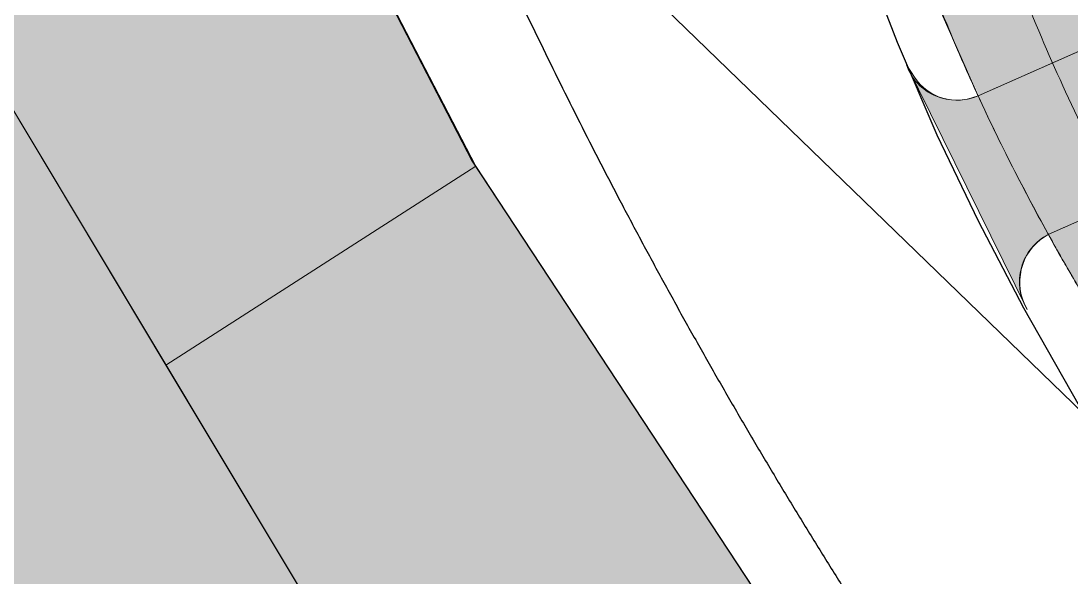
# Model space of a CAD drawing. Header units: metres. Extents: x -169 to 222, y -129 to 263.
# Drawn here: x -76.58 to -35.99, y -31.21 to -9.69 of the extents above; entities that cross this region are included whole.
import ezdxf

# ---------------------------------------------------------------- set-up
doc = ezdxf.new("R2010")
doc.units = ezdxf.units.M
doc.header["$LTSCALE"] = 5.08
doc.linetypes.add('DGN Style 2', pattern=[3.4177165354330707, 2.050590551181102, -1.367125984251969])
for name, color, linetype, lineweight, true_color in [('A-Z400-H-Cfil1', 7, 'Continuous', 5, 0xb4b4b4), ('contour 0', 1, 'Continuous', 5, 0xff0000), ('site location - A-Z400-H-Cfil4', 7, 'Continuous', 5, 0x5a5a5a)]:
    doc.layers.add(name, color=color, linetype=linetype, lineweight=lineweight, true_color=true_color)
for name, color, linetype, lineweight in [('buildings', 7, 'Continuous', 5), ('green areas', 7, 'DGN Style 2', 5), ('None', 7, 'Continuous', 5)]:
    doc.layers.add(name, color=color, linetype=linetype, lineweight=lineweight)

# ---------------------------------------------------------------- blocks, each defined once
blk = doc.blocks.new('Group-1')
at = {"layer": 'A-Z400-H-Cfil1', "linetype": 'Continuous', "lineweight": 0, "true_color": 0xc0dcc0}
h = blk.add_hatch(color=254, dxfattribs=at)
h.paths.add_polyline_path([(-34.16989273321399, -22.62274728566534), (-32.07856709257694, -26.02780461839088), (-29.81383014875222, -29.32007206645909), (-27.38175120410427, -32.49072663315887), (-24.78884802332509, -35.53127123395649), (-22.04206936637937, -38.43355746795924), (-19.14877636641889, -41.18980745493679), (-16.11672280257168, -43.79263467937861), (-12.95403432050231, -46.23506378576653), (11.43731039270217, 10.6486183936458), (13.65316541316674, 53.56628953274879), (11.55318662010302, 52.63250446785258), (9.463498851034482, 51.69942460772224), (7.384102105961134, 50.76704995235776), (5.314996384882976, 49.83538050175916), (3.256181687800006, 48.90441625592643), (1.207658014712227, 47.97415721485957), (-0.8305746343803637, 47.04460337855858), (-2.858516259477765, 46.11575474702346), (-4.592802536378461, 45.24167877739569), (-6.431310776277025, 44.31266550356591), (-8.374040979173456, 43.32871492553413), (-10.42099314506775, 42.28982704330034), (-12.57216727395992, 41.19600185686455), (-14.82756336584995, 40.04723936622673), (-17.18718142073784, 38.84353957138692), (-19.65102143862361, 37.5849024723451), (-22.14185230154389, 36.32210760700156), (-24.58244289228815, 35.10593451287174), (-26.97279321085639, 33.93638318995566), (-29.31290325724861, 32.81345363825331), (-31.60277303146481, 31.73714585776468), (-33.842402533505, 30.7074598484898), (-36.03179176336918, 29.72439561042864), (-38.17094072105733, 28.78795314358122), (-40.15841393690832, 27.88378923587937), (-41.89277594110704, 26.99756067532144), (-43.37402673365344, 26.12926746190744), (-44.60216631454754, 25.27890959563737), (-45.57719468378934, 24.44648707651123), (-46.29911184137884, 23.63199990452902), (-46.76791778731603, 22.83544807969074), (-46.98361252160092, 22.05683160199638), (-46.87035944253333, 18.38671187303594), (-46.56584322584862, 13.45964913861137), (-45.95782568701431, 8.560772533955625), (-45.04862494098693, 3.708759413755343), (-43.84170738755242, -1.077891538046464), (-42.34167449538237, -5.780930835945354), (-40.55424525857044, -10.3824277704834), (-38.48623439251482, -14.86483877049766), (-36.14552635227663, -19.21107428937353)])
h.paths.add_polyline_path([(6.845017370995556, 38.06850479419042), (5.500548476048845, 12.02822988578071), (-15.33051881941989, -36.55243778244795), (-17.31194984685756, -34.67541375882215), (-19.21997589600813, -32.72381833519486), (-21.05179249360075, -30.70052002438048), (-22.80470718128339, -28.60849273023094), (-24.47614347307077, -26.45081137649582), (-26.0636446423399, -24.23064738720826), (-27.56487733279976, -21.95126402523187), (-28.97763498812741, -19.61601159582021), (-30.95326860718341, -16.20433859953988), (-33.03623549474427, -12.09909766673779), (-34.86177046101852, -7.98554416810147), (-36.42987350600617, -3.863678103630914), (-37.74054462970724, 0.2665005266738772), (-38.7937838321217, 4.404991722812904), (-39.58959111324957, 8.551795484786163), (-40.12796647309084, 12.70691181259366), (-40.40890991164552, 16.87034070623539), (-40.4196312639157, 16.94512876551802), (-40.46971524212859, 17.72642872661161), (-40.39722424345016, 18.50596903293904), (-40.20393556748917, 19.26463728838652), (-39.89458817348773, 19.98383282779356), (-39.47676649278692, 20.64592275915848), (-38.96071447736929, 21.23467427844474), (-38.35908444354735, 21.73565265770064), (-37.68662686852802, 22.1365751488103), (-5.920317675855412, 37.84563993728711)])
at = {"layer": 'green areas', "linetype": 'Continuous', "lineweight": 0, "true_color": 0xc0dcc0}
blk.add_hatch(color=254, dxfattribs=at).paths.add_polyline_path([(-14.23515432090388, -41.61035337524302), (8.46892943437553, 11.3384241397133), (10.00677794149537, 41.12416187109866), (-6.646271837484428, 40.83342296433478), (-39.01646476114009, 24.82572579155478), (-40.0836044420207, 24.19046491812906), (-41.0395658825189, 23.39769685614982), (-41.86131125621022, 22.46652661573692), (-42.52903722534627, 21.41939457728379), (-43.02665218379998, 20.28153569810025), (-43.34216405056132, 19.08037137222869), (-43.46796926829838, 17.84484859906592), (-43.40103604237363, 16.6047423862434), (-43.10126028802581, 12.28770982181833), (-42.53687509819093, 7.981505116533864), (-41.70788047286896, 3.686128270390001), (-40.61427641205992, -0.5984207166132601), (-39.25606291576381, -4.872141844475919), (-37.63323998398061, -9.135035113197974), (-35.74580761671034, -13.38710052277942), (-33.593765813953, -17.62833807322027), (-33.57218311601662, -17.66835849083198), (-31.57376386067071, -21.11937944074276), (-30.10147220840854, -23.55304005109482), (-28.53697715865171, -25.92847725611348), (-26.88257825261466, -28.24219956775851), (-25.14070717486559, -30.49080620836997), (-23.31392417916435, -32.670992109232), (-21.40491432532568, -34.7795527684608), (-19.41648353263852, -36.81338896107661), (-17.35155445564261, -38.7695112943365)])
at = {"layer": 'A-Z400-H-Cfil1', "color": 8, "lineweight": 5, "true_color": 0x777777}
for points, weights, knots in [([(-34.16989273321399, -22.62274728566534), (-26.04252046221926, -36.65770611633943), (-12.95403432050231, -46.23506378576653), (-0.758361963900068, -17.79322269606037), (11.43731039270217, 10.6486183936458), (12.54523790293446, 32.10745396319729), (13.65316541316674, 53.56628953274879), (5.232668192921461, 49.82973886363219), (-2.858516259477765, 46.11575474702346), (-9.587217441084821, 42.72932547691641), (-19.65102143862361, 37.5849024723451), (-29.71482543465676, 32.44047946854344), (-38.17094072105733, 28.78795314358122), (-46.62705600776596, 25.13542681848594), (-46.98361252160092, 22.05683160199638), (-46.92698598206712, 20.22177173751616), (-46.87035944253333, 18.38671187303594), (-46.24853224234309, -1.764442462442897), (-36.14552635227663, -19.21107428937353), (-35.15770954274532, -20.91691078751943), (-34.16989273321399, -22.62274728566534)], [1, 0.9786324229814838, 1, 1, 1, 1, 1, 1, 1, 1, 1, 1, 1, 1, 1, 1, 1, 0.9696445030152486, 1, 1, 1], [0, 0, 0, 1, 1, 2, 2, 3, 3, 4, 4, 5, 5, 6, 6, 7, 7, 8, 8, 9, 9, 10, 10, 10]), ([(6.845017370995556, 38.06850479419042), (6.172782923522201, 25.04836733998557), (5.500548476048845, 12.02822988578071), (-4.914985171685521, -12.26210394833362), (-15.33051881941989, -36.55243778244795), (-23.46306463041495, -29.13898720939888), (-28.97763498812741, -19.61601159582021), (-29.96545179765541, -17.91017509768005), (-30.95326860718341, -16.20433859953988), (-39.8, 0.2), (-40.40890991164552, 16.87034070623539), (-40.41427058778061, 16.90773473587671), (-40.4196312639157, 16.94512876551802), (-40.93366755734412, 20.53084965385105), (-37.68662686852802, 22.1365751488103), (-21.80347227219171, 29.9911075430487), (-5.920317675855412, 37.84563993728711), (0.4623498475700717, 37.95707236573877), (6.845017370995556, 38.06850479419042)], [1, 1, 1, 1, 1, 0.9882629540772816, 1, 1, 1, 1, 1, 1, 1, 0.80981214750208, 1, 1, 1, 1, 1], [0, 0, 0, 1, 1, 2, 2, 3, 3, 4, 4, 5, 5, 6, 6, 7, 7, 8, 8, 9, 9, 9])]:
    blk.add_rational_spline(points, weights, degree=2, knots=knots, dxfattribs=at)
at = {"layer": 'green areas', "color": 8, "linetype": 'Continuous', "true_color": 0x777777}
for points, weights, knots in [([(-14.23515432090388, -41.61035337524302), (-2.883112443264174, -15.13596461776486), (8.46892943437553, 11.3384241397133), (9.23785368793545, 26.23129300540598), (10.00677794149537, 41.12416187109866), (1.680253052005472, 40.97879241771672), (-6.646271837484428, 40.83342296433478), (-22.83136829931226, 32.82957437794478), (-39.01646476114009, 24.82572579155478), (-44.1530883104979, 22.28556440103335), (-43.40103604237363, 16.6047423862434), (-42.73115189595652, -0.6850435897380849), (-33.593765813953, -17.62833807322027), (-33.58297446498481, -17.64834828202613), (-33.57218311601662, -17.66835849083198), (-32.57297348834366, -19.39386896578737), (-31.57376386067071, -21.11937944074276), (-31.57376386067072, -21.11937944074275), (-31.57376386067073, -21.11937944074274), (-25.82680798832953, -31.04365587107996), (-17.35155445564262, -38.76951129433648), (-15.79335438827325, -40.18993233478976), (-14.23515432090388, -41.61035337524302)], [1, 1, 1, 1, 1, 1, 1, 1, 1, 0.8129589245491132, 1, 1, 1, 1, 1, 1, 1, 1, 1, 0.9882629540774368, 1, 1, 1], [0, 0, 0, 1, 1, 2, 2, 3, 3, 4, 4, 5, 5, 6, 6, 7, 7, 8, 8, 9, 9, 10, 10, 11, 11, 11]), ([(6.845017370995556, 38.06850479419042), (0.4623498475700717, 37.95707236573877), (-5.920317675855412, 37.84563993728711), (-21.80347227219171, 29.9911075430487), (-37.68662686852802, 22.1365751488103), (-37.68662686853126, 22.1365751488087), (-37.68662686853448, 22.1365751488071), (-40.93366755734334, 20.5308496538456), (-40.4196312639157, 16.94512876551801), (-40.41427058778061, 16.9077347358767), (-40.40890991164552, 16.8703407062354), (-39.8000000000202, 0.2000000000046457), (-30.95326860718341, -16.20433859953988), (-29.96545179765542, -17.91017509768004), (-28.97763498812742, -19.6160115958202), (-23.46306463041495, -29.13898720939889), (-15.33051881941989, -36.55243778244795), (-4.91498517168552, -12.26210394833362), (5.500548476048845, 12.02822988578071), (6.172782923522201, 25.04836733998557), (6.845017370995556, 38.06850479419042)], [1, 1, 1, 1, 1, 1, 1, 0.8098121475025031, 1, 1, 1, 1, 1, 1, 1, 0.9882629540772797, 1, 1, 1, 1, 1], [0, 0, 0, 1, 1, 2, 2, 3, 3, 4, 4, 5, 5, 6, 6, 7, 7, 8, 8, 9, 9, 10, 10, 10])]:
    blk.add_rational_spline(points, weights, degree=2, knots=knots, dxfattribs=at)
blk = doc.blocks.new('Group-10-1')
at = {"layer": 'A-Z400-H-Cfil1', "color": 7, "lineweight": 5}
blk.add_rational_spline([(11.43731039270217, 10.6486183936458), (12.54523790293446, 32.1074539631973), (13.65316541316674, 53.5662895327488), (5.23266819176526, 49.82973886309221), (-2.858516259477765, 46.11575474702346), (-9.587217442885914, 42.72932547602226), (-29.71482543436129, 32.44047946866794), (-46.62705600775336, 25.13542681849451), (-46.98361252160091, 22.05683160199638), (-46.92698598206712, 20.22177173751616), (-46.87035944253333, 18.38671187303594), (-46.24853224234306, -1.764442462442954), (-36.14552635227662, -19.21107428937356), (-35.1577095427453, -20.91691078751945), (-34.16989273321399, -22.62274728566534), (-26.04252046219168, -36.65770611631466), (-12.95403432050231, -46.23506378576654), (-0.758361963900068, -17.79322269606037), (11.43731039270217, 10.6486183936458)], [1, 1, 1, 1, 1, 1, 1, 1, 1, 1, 1, 0.9696445030152496, 1, 1, 1, 0.9786324229819444, 1, 1, 1], degree=2, knots=[0, 0, 0, 1, 1, 2, 2, 3, 4, 5, 5, 6, 6, 7, 7, 8, 8, 9, 9, 10, 10, 10], dxfattribs=at)
blk = doc.blocks.new('Group-34-1')
at = {"layer": 'green areas', "linetype": 'Continuous', "lineweight": 0, "true_color": 0xbbbbbb}
h = blk.add_hatch(color=9, dxfattribs=at)
edge = h.paths.add_edge_path()
edge.add_arc((-40.3928173520656, -10.76585597439775), 1.980641864636954, 213.4196507466065, 294.0716277449132, ccw=False)
edge.add_line((-42.04597794117999, -11.85672822289961), (-42.35598042273613, -11.38693546234586))
edge.add_line((-42.35598042273613, -11.38693546234586), (-37.68678793756366, -20.83574810682081))
edge.add_arc((-35.8863580468584, -19.78066479351356), 2.08680343812357, 122.10604481736729, 210.3710464378273, ccw=False)
edge.add_line((-36.99546892738079, -18.01300485900376), (-36.86949973583557, -17.9339660132243))
edge.add_line((-36.86949973583557, -17.9339660132243), (-19.02020727522353, -10.04345818223622))
edge.add_line((-19.02020727522353, -10.04345818223622), (-21.44611921493982, -4.555749073624328))
edge.add_line((-21.44611921493982, -4.555749073624328), (-39.58495634775037, -12.57425382710034))
edge.add_line((-39.58495634775037, -12.57425382710034), (-39.58495634775037, -12.57425382710034))
at = {"layer": 'green areas', "color": 7, "linetype": 'Continuous'}
for p, q in [((-21.44611921493982, -4.555749073624328), (-39.58495634775037, -12.57425382710034)), ((-19.02020727522353, -10.04345818223622), (-36.86949973583557, -17.9339660132243))]:
    blk.add_line(p, q, dxfattribs=at)
at = {"layer": 'green areas', "color": 9, "linetype": 'Continuous', "true_color": 0xbbbbbb, "flags": 128}
blk.add_lwpolyline([(-39.58495634775037, -12.57425382710034, -0.3671952296651061), (-42.04597794117999, -11.85672822289961), (-42.35598042273613, -11.38693546234586), (-37.68678793756366, -20.83574810682081, -0.4053718919468278), (-36.99546892738079, -18.01300485900376), (-36.86949973583557, -17.9339660132243), (-19.02020727522353, -10.04345818223622), (-21.44611921493982, -4.555749073624328), (-39.58495634775037, -12.57425382710034)], format="xyb", close=True, dxfattribs=at)
at = {"layer": 'green areas', "color": 7, "linetype": 'Continuous'}
for centre, radius, start, end in [((-40.41769354697165, -10.69050057190991), 2.059606168513139, 199.7635832392213, 293.8484377056043), ((-35.92717330081279, -19.76535850508251), 2.059606168513138, 117.2276754998802, 211.3125299662632)]:
    blk.add_arc(centre, radius, start, end, dxfattribs=at)

msp = doc.modelspace()

# ---------------------------------------------------------------- hatches: boundary and pattern name
at = {"layer": 'green areas', "linetype": 'Continuous', "lineweight": 0, "true_color": 0xeee9cc}
msp.add_hatch(color=254, dxfattribs=at).paths.add_polyline_path([(-113.4931835843453, -30.10449742040981), (-78.84778197756538, -9.873054877869842), (-56.48934547570534, -47.1269490765098), (-43.58438212590536, -38.74097289274982), (-23.12294023656537, -60.85591008614981), (-50.14886348272534, -75.2658691617498), (-76.33178912300535, -39.79946988660982), (-92.08624438022537, -51.02343801044982)])
at = {"layer": 'None', "linetype": 'Continuous', "lineweight": 0, "true_color": 0xffaa99}
msp.add_hatch(color=21, dxfattribs=at).paths.add_polyline_path([(-116.2926756337654, -11.3180507740698), (-116.2926756337654, -27.3860051409498), (-113.4931835843453, -30.10449742040981), (-78.84778197756539, -9.873054877869846), (-56.48934547570534, -47.1269490765098), (-43.58438212590536, -38.74097289274982), (-59.00633832742535, -15.30203945950983), (-72.7452993086654, 11.21038524499018)])

# ---------------------------------------------------------------- linework, layer by layer
at = {"layer": 'buildings', "flags": 128}
for points in [[(-59.00633832742535, -15.30203945950983), (-59.13883795112535, -15.10154002892983), (-72.7452993086654, 11.21038524499017), (-87.0547586696854, 3.801406286550162), (-78.84778197756538, -9.873054877869842), (-70.98080431984539, -22.98101765114983), (-59.00633832742535, -15.30203945950983)], [(-70.98080431984539, -22.98101765114983), (-56.48934547570534, -47.1269490765098), (-43.58438212590536, -38.74097289274982), (-59.00633832742535, -15.30203945950983), (-70.98080431984539, -22.98101765114983)]]:
    msp.add_lwpolyline(points, close=True, dxfattribs=at)
at = {"layer": 'contour 0', "flags": 128}
msp.add_lwpolyline([(-47.44837115214532, 4.392904606690223), (-46.84087287744531, 1.888911718050193), (-45.85687567200535, -1.607578351889795), (-45.04537797666539, -4.179071048829821), (-44.06588075844536, -7.003563027249823), (-42.71638459102542, -10.50805307446985), (-41.1783889589454, -14.08154292572982), (-39.58639348022535, -17.41353346284985), (-37.83439845590538, -20.76452394600981), (-34.76240718038537, -26.16650860432983), (-31.92591523604537, -30.41849652864982), (-28.96092365664535, -34.30398549382982), (-24.91643514302536, -38.90297243266978), (-22.82744107578538, -40.9239666930298)], dxfattribs=at)
at = {"layer": 'green areas', "color": 7, "linetype": 'Continuous'}
for p, q in [((-48.43619830044103, 7.448336560903683), (-39.58495634775343, -12.57425382709372)), ((-42.35598042273613, -11.38693546234586), (-37.68678793756366, -20.83574810682081)), ((-70.98080431984539, -22.98101765114983), (-59.00633832742535, -15.30203945950983))]:
    msp.add_line(p, q, dxfattribs=at)
at = {"layer": 'green areas', "color": 7, "linetype": 'Continuous', "flags": 128}
msp.add_lwpolyline([(-113.4931835843453, -30.10449742040981), (-78.84778197756538, -9.873054877869842), (-56.48934547570534, -47.1269490765098), (-43.58438212590536, -38.74097289274982), (-23.12294023656537, -60.85591008614981), (-50.14886348272534, -75.2658691617498), (-76.33178912300535, -39.79946988660982), (-92.08624438022537, -51.02343801044982), (-113.4931835843453, -30.10449742040981)], close=True, dxfattribs=at)
at = {"layer": 'None', "color": 7, "linetype": 'Continuous'}
msp.add_line((-15.21052388649426, -44.5194080939936), (-72.7452993086654, 11.21038524499017), dxfattribs=at)
at = {"layer": 'None', "color": 7, "linetype": 'Continuous', "flags": 128}
msp.add_lwpolyline([(-116.2926756337654, -11.3180507740698), (-116.2926756337654, -27.3860051409498), (-113.4931835843453, -30.10449742040981), (-78.84778197756539, -9.873054877869846), (-56.48934547570534, -47.1269490765098), (-43.58438212590536, -38.74097289274982), (-59.00633832742535, -15.30203945950983), (-72.7452993086654, 11.21038524499018)], close=True, dxfattribs=at)
at = {"layer": 'site location - A-Z400-H-Cfil4', "color": 7, "lineweight": 30}
msp.add_line((-66.63181667100534, 10.27988788761018), (-56.39834573414537, -10.75555237156985), dxfattribs=at)
at = {"layer": 'site location - A-Z400-H-Cfil4', "color": 7, "lineweight": 30, "flags": 128}
for points in [[(-49.52936524210544, 16.3033707808702), (-48.9768668112054, 12.15488256261015), (-48.37836851094535, 8.683892420250166), (-47.74187031860545, 5.603401168870158), (-46.84087287744531, 1.888911718050193), (-45.85687567200535, -1.607578351889795), (-45.04537797666539, -4.179071048829821), (-44.06588075844536, -7.003563027249823), (-42.71638459102542, -10.50805307446985), (-41.1783889589454, -14.08154292572982), (-39.58639348022535, -17.41353346284985), (-37.83439845590538, -20.76452394600981), (-34.76240718038537, -26.16650860432983)], [(-116.2926756337654, -11.31805077406979), (-87.85225640478538, 3.388407459470153), (-72.7452993086654, 11.21038524499017), (-59.13883795112535, -15.10154002892983), (-42.6533847699454, -40.15596887414978), (-10.62097574224538, -74.10637245472981), (-37.0164007790254, -87.75683368730982), (-55.89634715982538, -100.1757984173498), (-72.51229997038538, -74.9113701685298), (-92.60874289632537, -50.3859398209498), (-116.2926756337654, -27.3860051409498)]]:
    msp.add_lwpolyline(points, dxfattribs=at)
at = {"layer": 'site location - A-Z400-H-Cfil4', "color": 7, "lineweight": 30}
msp.add_open_spline([(-56.39867180011939, -10.75551398220187), (-50.45732698205865, -22.96011924809526), (-43.03029600236239, -34.31915391453839)], degree=2, dxfattribs=at)

# ---------------------------------------------------------------- block references
at = {"layer": 'None', "color": 8, "true_color": 0x777777}
msp.add_blockref('Group-1', (0, 0), dxfattribs=at)
at = {"layer": 'None', "color": 7}
for name in ['Group-10-1', 'Group-34-1']:
    msp.add_blockref(name, (0, 0), dxfattribs=at)

doc.saveas('drawing.dxf')
